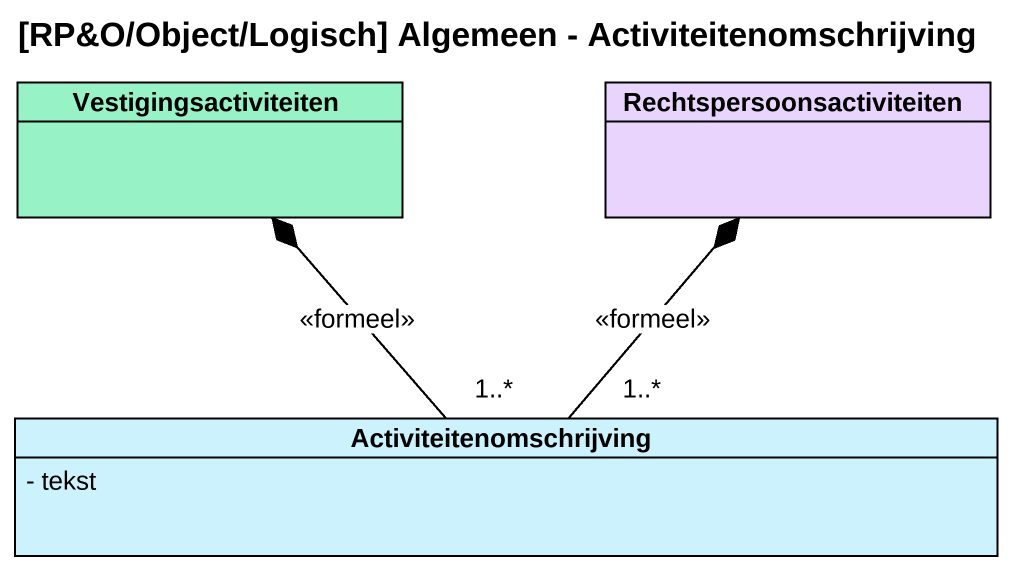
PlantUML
@startuml
title [RP&O/Object/Logisch] Algemeen - Activiteitenomschrijving
hide circle
hide empty members
skinparam classAttributeIconSize 0
class Vestigingsactiviteiten #97F3C5
class Rechtspersoonsactiviteiten #E9D4FE
class Activiteitenomschrijving #CCF2FE {
  - tekst
}
Activiteitenomschrijving "1..*" -up-* Vestigingsactiviteiten : <<formeel>>
Activiteitenomschrijving "1..*" -up-* Rechtspersoonsactiviteiten : <<formeel>>
@enduml
